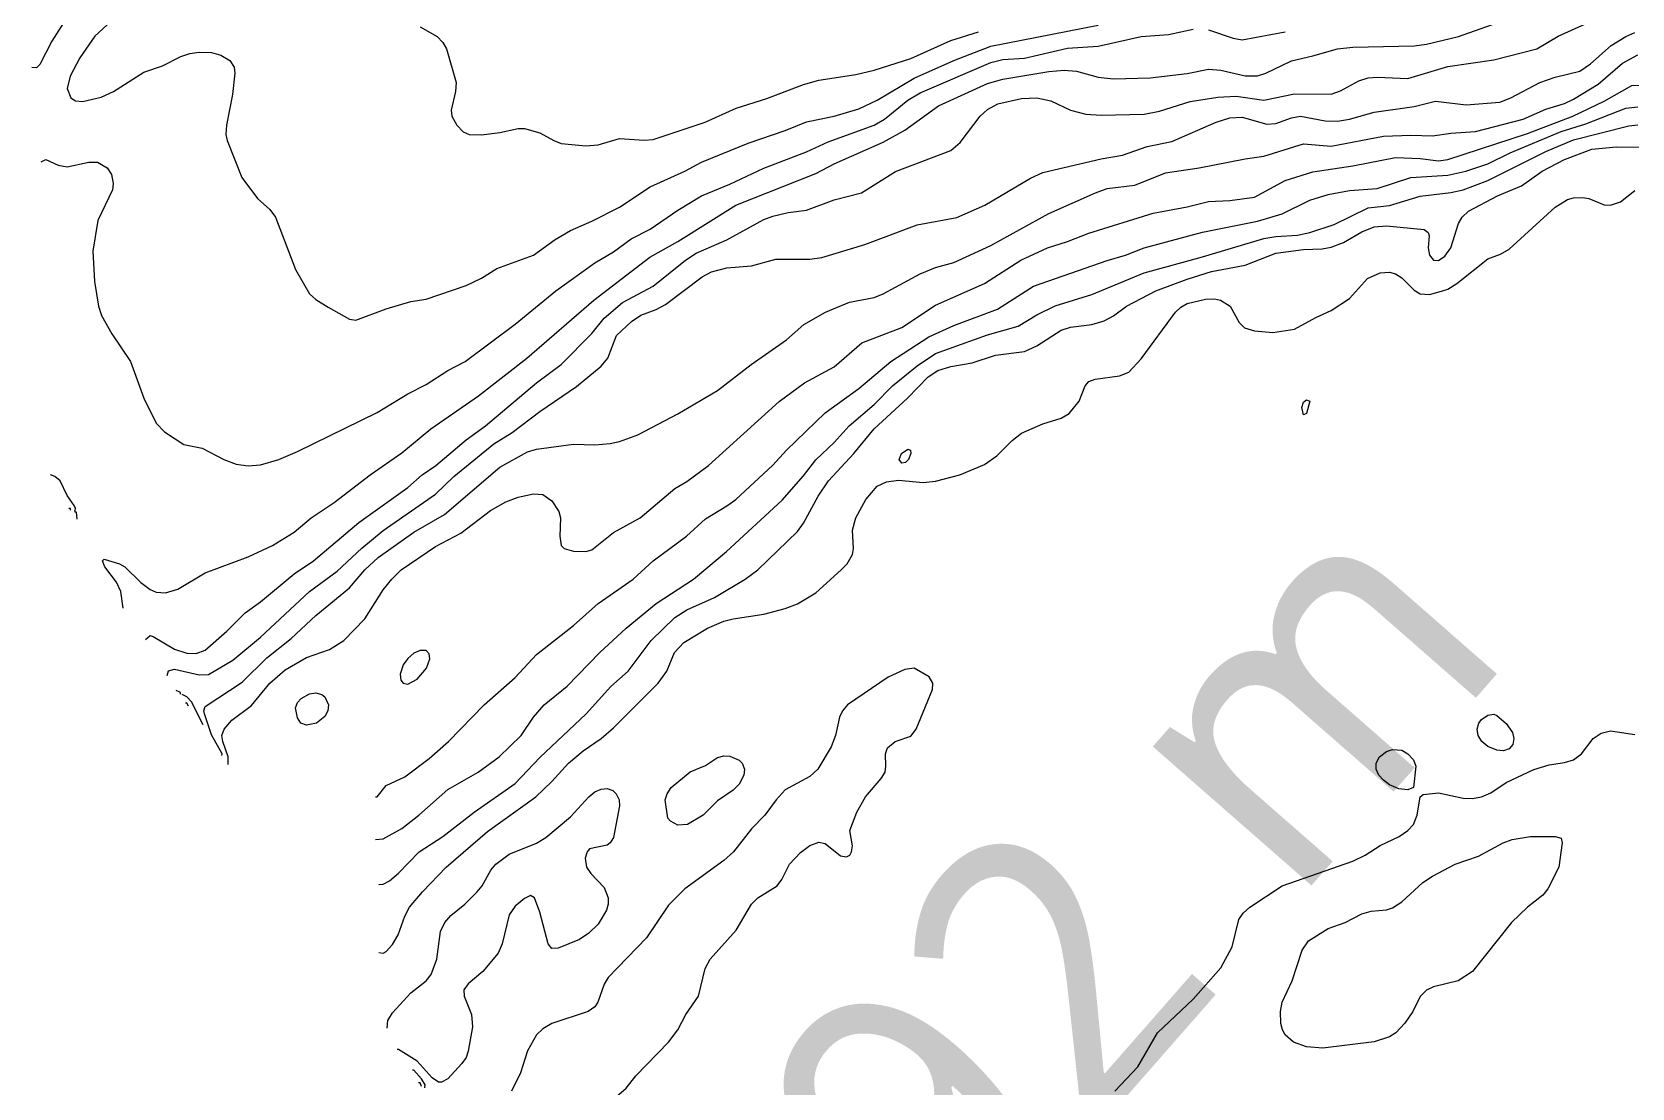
# Model space of a CAD drawing. Extents: x 474277 to 475042, y 254928 to 255625.
# Drawn here: x 474284.57 to 474324.56, y 255284.68 to 255311.09 of the extents above; entities that cross this region are included whole.
import ezdxf

# ---------------------------------------------------------------- set-up
doc = ezdxf.new("R2010")
doc.units = 0
doc.header["$MEASUREMENT"] = 0
doc.layers.add('BaseMapV2_DTM_export_MonNov09090547073261 — entities', color=1, linetype='CONTINUOUS')
doc.styles.get("Standard").update_dxf_attribs({"font": 'romans.shx'})

msp = doc.modelspace()

# ---------------------------------------------------------------- linework, layer by layer
at = {"layer": 'BaseMapV2_DTM_export_MonNov09090547073261 — entities', "color": 15, "linetype": 'Continuous', "true_color": 0xb7484b}
for points in [[(474285.525, 255311.592, 89.5), (474285.065, 255310.862, 89.5), (474284.758, 255310.274, 89.5), (474284.681, 255310.195, 89.5), (474284.566, 255310.198, 89.5)], [(474286.547, 255311.363, 89.25), (474286.138, 255310.984, 89.25), (474285.761, 255310.443, 89.25), (474285.52, 255309.983, 89.25), (474285.449, 255309.676, 89.25), (474285.533, 255309.446, 89.25), (474285.654, 255309.369, 89.25), (474285.831, 255309.352, 89.25), (474286.291, 255309.464, 89.25), (474286.603, 255309.6, 89.25), (474287.365, 255310.085, 89.25), (474287.825, 255310.244, 89.25), (474288.285, 255310.475, 89.25), (474288.515, 255310.554, 89.25), (474288.745, 255310.586, 89.25), (474289.052, 255310.575, 89.25), (474289.282, 255310.51, 89.25), (474289.512, 255310.374, 89.25), (474289.62, 255310.213, 89.25), (474289.632, 255310.06, 89.25), (474289.577, 255309.523, 89.25), (474289.428, 255308.756, 89.25), (474289.41, 255308.526, 89.25), (474289.443, 255308.373, 89.25), (474289.814, 255307.453, 89.25), (474290.202, 255306.922, 89.25), (474290.509, 255306.65, 89.25), (474290.656, 255306.456, 89.25), (474291.155, 255305.152, 89.25), (474291.498, 255304.539, 89.25), (474291.659, 255304.396, 89.25), (474291.965, 255304.209, 89.25), (474292.502, 255303.911, 89.25), (474292.656, 255303.881, 89.25), (474293.422, 255304.168, 89.25), (474294.036, 255304.347, 89.25), (474294.419, 255304.41, 89.25), (474295.416, 255304.748, 89.25), (474295.799, 255304.935, 89.25), (474296.183, 255305.178, 89.25), (474297.103, 255305.508, 89.25), (474297.64, 255305.902, 89.25), (474298.023, 255306.126, 89.25), (474298.56, 255306.358, 89.25), (474299.25, 255306.711, 89.25), (474300.016, 255307.22, 89.25), (474300.88, 255307.606, 89.25), (474301.296, 255307.836, 89.25), (474302.47, 255308.312, 89.25), (474303.39, 255308.626, 89.25), (474303.927, 255308.847, 89.25), (474304.617, 255308.982, 89.25), (474305.23, 255309.166, 89.25), (474305.691, 255309.388, 89.25), (474306.611, 255309.933, 89.25), (474307.607, 255310.38, 89.25), (474308.528, 255310.733, 89.25), (474311.211, 255311.264, 89.25)], [(474286.846, 255296.68, 89.75), (474286.787, 255297.101, 89.75), (474286.679, 255297.331, 89.75), (474286.387, 255297.715, 89.75), (474286.332, 255297.868, 89.75), (474286.368, 255297.908, 89.75), (474286.752, 255297.786, 89.75), (474286.887, 255297.715, 89.75), (474287.288, 255297.32, 89.75), (474287.518, 255297.149, 89.75), (474287.672, 255297.084, 89.75), (474287.902, 255297.068, 89.75), (474288.208, 255297.155, 89.75), (474288.898, 255297.568, 89.75), (474289.972, 255297.967, 89.75), (474290.581, 255298.251, 89.75), (474291.122, 255298.577, 89.75), (474291.542, 255298.942, 89.75), (474292.122, 255299.325, 89.75), (474293.016, 255300.015, 89.75), (474293.806, 255300.566, 89.75), (474294.533, 255301.165, 89.75), (474295.723, 255301.989, 89.75), (474296.93, 255302.929, 89.75), (474298.611, 255304.386, 89.75), (474300.005, 255305.459, 89.75), (474300.707, 255305.848, 89.75), (474302.16, 255306.763, 89.75), (474304.157, 255307.548, 89.75), (474304.617, 255307.789, 89.75), (474305.844, 255308.334, 89.75), (474306.381, 255308.633, 89.75), (474307.224, 255309.245, 89.75), (474308.451, 255309.806, 89.75), (474308.834, 255309.914, 89.75), (474309.984, 255310.103, 89.75), (474310.368, 255310.134, 89.75), (474310.674, 255310.114, 89.75), (474311.211, 255309.959, 89.75), (474311.595, 255309.916, 89.75), (474312.515, 255309.945, 89.75), (474313.435, 255310.054, 89.75), (474313.972, 255310.161, 89.75), (474314.278, 255310.137, 89.75), (474314.892, 255309.996, 89.75), (474315.198, 255309.996, 89.75), (474315.407, 255310.06, 89.75), (474316.042, 255310.372, 89.75), (474316.579, 255310.492, 89.75), (474317.192, 255310.673, 89.75), (474317.575, 255310.712, 89.75), (474319.109, 255310.743, 89.75), (474319.416, 255310.782, 89.75), (474320.217, 255310.98, 89.75), (474321.332, 255311.368, 89.75)], [(474287.403, 255295.898, 90), (474287.518, 255295.993, 90), (474287.595, 255295.972, 90), (474288.132, 255295.659, 90), (474288.438, 255295.554, 90), (474288.668, 255295.543, 90), (474288.898, 255295.627, 90), (474289.435, 255296.105, 90), (474289.896, 255296.565, 90), (474290.279, 255296.839, 90), (474291.122, 255297.539, 90), (474291.598, 255297.868, 90), (474292.732, 255298.819, 90), (474293.959, 255299.702, 90), (474294.319, 255300.015, 90), (474294.657, 255300.245, 90), (474295.416, 255300.892, 90), (474295.899, 255301.242, 90), (474297.179, 255302.312, 90), (474297.793, 255302.775, 90), (474298.56, 255303.549, 90), (474298.866, 255303.929, 90), (474299.326, 255304.328, 90), (474300.093, 255304.737, 90), (474300.9, 255305.382, 90), (474301.167, 255305.556, 90), (474301.933, 255305.894, 90), (474302.854, 255306.399, 90), (474303.084, 255306.484, 90), (474303.467, 255306.572, 90), (474303.927, 255306.632, 90), (474304.617, 255306.895, 90), (474305.302, 255307.069, 90), (474306.151, 255307.605, 90), (474307.531, 255308.127, 90), (474307.761, 255308.326, 90), (474308.263, 255308.986, 90), (474308.451, 255309.152, 90), (474308.703, 255309.293, 90), (474309.294, 255309.429, 90), (474309.678, 255309.44, 90), (474310.031, 255309.369, 90), (474310.521, 255309.139, 90), (474310.905, 255309.038, 90), (474311.288, 255309.01, 90), (474312.361, 255309.038, 90), (474312.745, 255309.109, 90), (474313.511, 255309.352, 90), (474314.202, 255309.459, 90), (474314.662, 255309.486, 90), (474315.352, 255309.386, 90), (474316.118, 255309.541, 90), (474317.039, 255309.538, 90), (474317.269, 255309.615, 90), (474317.729, 255309.865, 90), (474317.959, 255309.942, 90), (474318.189, 255309.96, 90), (474318.956, 255309.925, 90), (474319.952, 255310.227, 90), (474321.102, 255310.391, 90), (474322.176, 255310.668, 90), (474322.713, 255310.985, 90), (474323.709, 255311.435, 90)], [(474284.796, 255307.84, 89.5), (474284.911, 255307.902, 89.5), (474285.222, 255307.759, 89.5), (474285.448, 255307.72, 89.5), (474285.985, 255307.834, 89.5), (474286.201, 255307.836, 89.5), (474286.445, 255307.695, 89.5), (474286.552, 255307.529, 89.5), (474286.592, 255307.299, 89.5), (474286.575, 255307.146, 89.5), (474286.209, 255306.379, 89.5), (474286.086, 255305.612, 89.5), (474286.128, 255304.846, 89.5), (474286.226, 255304.232, 89.5), (474286.304, 255304.002, 89.5), (474286.56, 255303.542, 89.5), (474287.027, 255302.852, 89.5), (474287.364, 255301.932, 89.5), (474287.672, 255301.309, 89.5), (474287.878, 255301.088, 89.5), (474288.362, 255300.776, 89.5), (474288.822, 255300.685, 89.5), (474289.365, 255300.398, 89.5), (474289.665, 255300.28, 89.5), (474289.972, 255300.239, 89.5), (474290.279, 255300.267, 89.5), (474290.739, 255300.402, 89.5), (474291.199, 255300.598, 89.5), (474293.192, 255301.573, 89.5), (474293.959, 255302.043, 89.5), (474294.419, 255302.277, 89.5), (474294.956, 255302.624, 89.5), (474295.393, 255302.852, 89.5), (474296.643, 255303.786, 89.5), (474297.658, 255304.616, 89.5), (474298.636, 255305.32, 89.5), (474299.096, 255305.588, 89.5), (474299.543, 255305.919, 89.5), (474300.016, 255306.157, 89.5), (474300.707, 255306.635, 89.5), (474301.301, 255306.993, 89.5), (474302.01, 255307.284, 89.5), (474302.854, 255307.681, 89.5), (474303.927, 255308.093, 89.5), (474304.464, 255308.339, 89.5), (474305.614, 255308.763, 89.5), (474305.87, 255308.909, 89.5), (474306.457, 255309.381, 89.5), (474306.764, 255309.572, 89.5), (474308.528, 255310.328, 89.5), (474308.834, 255310.405, 89.5), (474309.371, 255310.435, 89.5), (474310.444, 255310.684, 89.5), (474311.211, 255310.735, 89.5), (474312.285, 255310.974, 89.5), (474312.975, 255311.026, 89.5), (474313.588, 255311.163, 89.5)], [(474287.943, 255294.993, 90.25), (474287.978, 255295.111, 90.25), (474288.132, 255295.158, 90.25), (474288.745, 255295.011, 90.25), (474288.975, 255295.025, 90.25), (474289.589, 255295.381, 90.25), (474290.28, 255295.951, 90.25), (474291.501, 255297.101, 90.25), (474292.196, 255297.603, 90.25), (474292.809, 255298.183, 90.25), (474293.346, 255298.619, 90.25), (474294.649, 255299.535, 90.25), (474295.109, 255299.976, 90.25), (474296.106, 255300.792, 90.25), (474296.566, 255301.075, 90.25), (474297.256, 255301.596, 90.25), (474298.176, 255302.223, 90.25), (474298.79, 255302.73, 90.25), (474298.958, 255302.929, 90.25), (474299.173, 255303.501, 90.25), (474299.551, 255303.849, 90.25), (474299.786, 255304.006, 90.25), (474300.17, 255304.148, 90.25), (474300.4, 255304.272, 90.25), (474301.32, 255304.97, 90.25), (474301.55, 255305.088, 90.25), (474301.933, 255305.191, 90.25), (474302.547, 255305.241, 90.25), (474303.16, 255305.411, 90.25), (474304.004, 255305.41, 90.25), (474304.31, 255305.453, 90.25), (474305.384, 255305.777, 90.25), (474306.687, 255306.264, 90.25), (474307.684, 255306.452, 90.25), (474308.384, 255306.763, 90.25), (474309.524, 255307.434, 90.25), (474309.831, 255307.579, 90.25), (474311.288, 255307.918, 90.25), (474311.825, 255308.011, 90.25), (474312.438, 255308.228, 90.25), (474313.051, 255308.35, 90.25), (474314.163, 255308.833, 90.25), (474314.508, 255308.943, 90.25), (474314.815, 255308.957, 90.25), (474315.428, 255308.787, 90.25), (474315.658, 255308.805, 90.25), (474316.042, 255308.946, 90.25), (474316.272, 255308.989, 90.25), (474316.885, 255308.87, 90.25), (474317.192, 255308.863, 90.25), (474317.499, 255308.91, 90.25), (474318.112, 255309.085, 90.25), (474319.109, 255309.223, 90.25), (474319.646, 255309.362, 90.25), (474320.412, 255309.268, 90.25), (474321.256, 255309.339, 90.25), (474321.529, 255309.446, 90.25), (474322.253, 255309.823, 90.25), (474322.636, 255309.957, 90.25), (474323.249, 255310.113, 90.25), (474323.518, 255310.29, 90.25), (474324.036, 255310.75, 90.25), (474324.4, 255310.981, 90.25), (474324.63, 255311.076, 90.25)], [(474294.266, 255311.223, 89), (474294.691, 255310.98, 89), (474294.832, 255310.826, 89), (474294.923, 255310.673, 89), (474295.168, 255309.83, 89), (474295.154, 255309.6, 89), (474295.044, 255309.139, 89), (474295.058, 255308.986, 89), (474295.186, 255308.759, 89), (474295.339, 255308.595, 89), (474295.493, 255308.529, 89), (474295.799, 255308.522, 89), (474296.259, 255308.575, 89), (474296.719, 255308.677, 89), (474296.873, 255308.677, 89), (474297.256, 255308.568, 89), (474297.605, 255308.373, 89), (474297.793, 255308.301, 89), (474298.406, 255308.244, 89), (474298.713, 255308.265, 89), (474299.25, 255308.425, 89), (474299.863, 255308.381, 89), (474300.093, 255308.402, 89), (474301.389, 255308.833, 89), (474302.163, 255309.189, 89), (474302.93, 255309.426, 89), (474303.85, 255309.776, 89), (474304.234, 255309.888, 89), (474305.154, 255310.03, 89), (474305.615, 255310.136, 89), (474306.534, 255310.428, 89), (474307.531, 255310.875, 89), (474308.221, 255311.093, 89)], [(474313.972, 255311.142, 89.5), (474314.585, 255310.932, 89.5), (474314.815, 255310.892, 89.5), (474315.888, 255311.092, 89.5)], [(474289.314, 255292.999, 90.5), (474289.319, 255293.037, 90.5), (474289.052, 255293.509, 90.5), (474288.877, 255294.034, 90.5), (474288.863, 255294.111, 90.5), (474288.898, 255294.224, 90.5), (474289.819, 255294.829, 90.5), (474290.432, 255295.441, 90.5), (474291.045, 255295.924, 90.5), (474291.659, 255296.5, 90.5), (474292.502, 255297.187, 90.5), (474292.886, 255297.643, 90.5), (474293.215, 255297.945, 90.5), (474294.112, 255298.577, 90.5), (474294.879, 255299.022, 90.5), (474296.259, 255300.207, 90.5), (474296.949, 255300.586, 90.5), (474297.179, 255300.659, 90.5), (474298.1, 255300.783, 90.5), (474298.636, 255300.766, 90.5), (474299.02, 255300.795, 90.5), (474299.25, 255300.846, 90.5), (474299.71, 255301.018, 90.5), (474300.707, 255301.54, 90.5), (474301.703, 255302.124, 90.5), (474302.538, 255302.775, 90.5), (474303.426, 255303.389, 90.5), (474303.86, 255303.772, 90.5), (474304.399, 255304.079, 90.5), (474305, 255304.33, 90.5), (474305.614, 255304.453, 90.5), (474305.844, 255304.538, 90.5), (474306.764, 255305.042, 90.5), (474307.147, 255305.201, 90.5), (474307.607, 255305.325, 90.5), (474308.528, 255305.754, 90.5), (474309.984, 255306.552, 90.5), (474311.145, 255307.069, 90.5), (474311.441, 255307.173, 90.5), (474312.131, 255307.263, 90.5), (474312.898, 255307.571, 90.5), (474313.742, 255307.689, 90.5), (474314.892, 255307.92, 90.5), (474315.352, 255307.984, 90.5), (474316.349, 255308.295, 90.5), (474317.039, 255308.232, 90.5), (474318.342, 255308.487, 90.5), (474319.032, 255308.513, 90.5), (474319.569, 255308.494, 90.5), (474320.029, 255308.561, 90.5), (474320.642, 255308.599, 90.5), (474321.833, 255308.909, 90.5), (474322.406, 255309.16, 90.5), (474322.866, 255309.303, 90.5), (474323.096, 255309.41, 90.5), (474323.709, 255309.787, 90.5), (474324.323, 255310.307, 90.5), (474324.706, 255310.52, 90.5)], [(474289.467, 255292.769, 90.75), (474289.472, 255292.961, 90.75), (474289.334, 255293.344, 90.75), (474289.314, 255293.498, 90.75), (474289.371, 255293.651, 90.75), (474289.557, 255293.881, 90.75), (474290.049, 255294.249, 90.75), (474290.512, 255294.801, 90.75), (474290.892, 255295.134, 90.75), (474291.429, 255295.443, 90.75), (474291.999, 255295.644, 90.75), (474292.356, 255295.874, 90.75), (474292.886, 255296.413, 90.75), (474293.346, 255297.135, 90.75), (474293.564, 255297.408, 90.75), (474293.797, 255297.638, 90.75), (474294.649, 255298.226, 90.75), (474295.288, 255298.558, 90.75), (474296.029, 255299.123, 90.75), (474296.413, 255299.34, 90.75), (474296.719, 255299.459, 90.75), (474297.103, 255299.54, 90.75), (474297.333, 255299.521, 90.75), (474297.563, 255299.364, 90.75), (474297.735, 255299.095, 90.75), (474297.775, 255298.942, 90.75), (474297.758, 255298.481, 90.75), (474297.796, 255298.251, 90.75), (474297.87, 255298.173, 90.75), (474298.1, 255298.107, 90.75), (474298.406, 255298.094, 90.75), (474298.56, 255298.139, 90.75), (474299.096, 255298.573, 90.75), (474299.769, 255298.942, 90.75), (474300.63, 255299.671, 90.75), (474300.937, 255299.849, 90.75), (474301.477, 255300.245, 90.75), (474303.237, 255301.849, 90.75), (474303.878, 255302.315, 90.75), (474304.617, 255302.715, 90.75), (474305.307, 255303.317, 90.75), (474306.304, 255303.7, 90.75), (474307.147, 255304.257, 90.75), (474308.374, 255304.804, 90.75), (474309.281, 255305.382, 90.75), (474309.947, 255305.689, 90.75), (474310.444, 255305.848, 90.75), (474310.981, 255306.062, 90.75), (474312.591, 255306.559, 90.75), (474313.435, 255306.714, 90.75), (474313.972, 255306.849, 90.75), (474314.508, 255306.873, 90.75), (474315.122, 255306.96, 90.75), (474315.889, 255307.376, 90.75), (474316.579, 255307.591, 90.75), (474317.575, 255307.742, 90.75), (474318.649, 255307.952, 90.75), (474319.262, 255307.926, 90.75), (474319.722, 255307.868, 90.75), (474319.952, 255307.901, 90.75), (474321.946, 255308.554, 90.75), (474323.079, 255308.986, 90.75), (474323.863, 255309.363, 90.75), (474324.553, 255309.752, 90.75), (474324.783, 255309.759, 90.75)], [(474293.154, 255291.964, 91), (474293.193, 255291.964, 91), (474293.422, 255292.244, 91), (474293.882, 255292.462, 91), (474294.496, 255292.917, 91), (474294.973, 255293.344, 91), (474295.87, 255294.264, 91), (474296.643, 255294.949, 91), (474297.179, 255295.522, 91), (474298.1, 255296.246, 91), (474298.718, 255296.795, 91), (474299.593, 255297.408, 91), (474300.088, 255297.868, 91), (474300.923, 255298.481, 91), (474301.397, 255298.916, 91), (474301.933, 255299.236, 91), (474302.155, 255299.402, 91), (474303.084, 255300.259, 91), (474303.423, 255300.628, 91), (474304.387, 255301.562, 91), (474305.23, 255302.178, 91), (474306.029, 255302.852, 91), (474306.978, 255303.465, 91), (474307.607, 255303.751, 91), (474308.696, 255304.156, 91), (474309.601, 255304.731, 91), (474311.441, 255305.373, 91), (474311.901, 255305.507, 91), (474312.361, 255305.693, 91), (474313.818, 255306.082, 91), (474315.198, 255306.358, 91), (474315.812, 255306.54, 91), (474316.502, 255306.881, 91), (474316.962, 255307.025, 91), (474317.499, 255307.123, 91), (474318.189, 255307.178, 91), (474319.032, 255307.452, 91), (474319.952, 255307.511, 91), (474320.401, 255307.606, 91), (474320.949, 255307.792, 91), (474321.514, 255308.066, 91), (474322.782, 255308.603, 91), (474323.403, 255308.794, 91), (474324.4, 255309.188, 91), (474324.706, 255309.216, 91)], [(474293.154, 255290.893, 91.25), (474293.346, 255290.913, 91.25), (474293.806, 255291.172, 91.25), (474294.231, 255291.504, 91.25), (474294.956, 255292.148, 91.25), (474295.72, 255292.577, 91.25), (474296.243, 255292.961, 91.25), (474296.792, 255293.498, 91.25), (474297.103, 255293.954, 91.25), (474297.365, 255294.264, 91.25), (474297.946, 255294.731, 91.25), (474298.76, 255295.568, 91.25), (474299.42, 255296.181, 91.25), (474300.169, 255296.795, 91.25), (474301.1, 255297.408, 91.25), (474301.921, 255298.098, 91.25), (474303.314, 255299.384, 91.25), (474303.85, 255299.989, 91.25), (474304.157, 255300.39, 91.25), (474304.617, 255300.82, 91.25), (474304.987, 255301.242, 91.25), (474305.614, 255301.778, 91.25), (474306.074, 255302.239, 91.25), (474306.687, 255302.744, 91.25), (474307.147, 255303.053, 91.25), (474308.451, 255303.514, 91.25), (474309.218, 255303.731, 91.25), (474309.678, 255304.019, 91.25), (474310.138, 255304.245, 91.25), (474311.058, 255304.529, 91.25), (474312.361, 255305.067, 91.25), (474313.818, 255305.463, 91.25), (474315.352, 255305.927, 91.25), (474315.658, 255305.979, 91.25), (474316.195, 255306.012, 91.25), (474316.502, 255306.073, 91.25), (474317.115, 255306.278, 91.25), (474317.959, 255306.691, 91.25), (474318.495, 255306.751, 91.25), (474319.262, 255306.983, 91.25), (474320.029, 255307.077, 91.25), (474320.336, 255307.143, 91.25), (474320.949, 255307.372, 91.25), (474322.406, 255308.105, 91.25), (474323.096, 255308.39, 91.25), (474324.476, 255308.743, 91.25), (474324.706, 255308.771, 91.25)], [(474293.231, 255289.771, 91.5), (474293.346, 255289.781, 91.5), (474293.499, 255289.858, 91.5), (474293.729, 255290.053, 91.5), (474294.247, 255290.584, 91.5), (474294.832, 255290.967, 91.5), (474295.615, 255291.581, 91.5), (474296.643, 255292.293, 91.5), (474297.256, 255292.943, 91.5), (474298.413, 255294.034, 91.5), (474299.03, 255294.724, 91.5), (474299.468, 255295.108, 91.5), (474300.041, 255295.874, 91.5), (474300.63, 255296.448, 91.5), (474300.936, 255296.641, 91.5), (474301.627, 255296.951, 91.5), (474302.393, 255297.405, 91.5), (474302.705, 255297.638, 91.5), (474303.697, 255298.597, 91.5), (474303.85, 255298.809, 91.5), (474304.216, 255299.478, 91.5), (474304.474, 255299.862, 91.5), (474305.107, 255300.552, 91.5), (474305.617, 255301.165, 91.5), (474306.448, 255301.932, 91.5), (474306.965, 255302.469, 91.5), (474307.21, 255302.622, 91.5), (474307.531, 255302.728, 91.5), (474308.067, 255302.812, 91.5), (474308.648, 255303.005, 91.5), (474309.371, 255303.096, 91.5), (474309.678, 255303.239, 91.5), (474310.291, 255303.636, 91.5), (474310.521, 255303.71, 91.5), (474311.058, 255303.774, 91.5), (474311.365, 255303.867, 91.5), (474311.595, 255303.988, 91.5), (474311.923, 255304.232, 91.5), (474312.657, 255304.616, 91.5), (474313.435, 255304.91, 91.5), (474314.048, 255305.096, 91.5), (474314.892, 255305.26, 91.5), (474315.658, 255305.556, 91.5), (474316.349, 255305.653, 91.5), (474316.809, 255305.666, 91.5), (474317.039, 255305.711, 91.5), (474317.345, 255305.826, 91.5), (474317.805, 255306.096, 91.5), (474318.112, 255306.215, 91.5), (474318.419, 255306.244, 91.5), (474319.359, 255306.149, 91.5), (474319.463, 255306.072, 91.5), (474319.486, 255305.996, 91.5), (474319.459, 255305.689, 91.5), (474319.492, 255305.507, 91.5), (474319.597, 255305.382, 91.5), (474319.722, 255305.372, 91.5), (474319.876, 255305.485, 91.5), (474320.028, 255305.689, 91.5), (474320.217, 255306.302, 91.5), (474320.31, 255306.456, 91.5), (474320.471, 255306.609, 91.5), (474321.198, 255306.993, 91.5), (474321.793, 255307.246, 91.5), (474322.308, 255307.606, 91.5), (474322.866, 255307.905, 91.5), (474323.556, 255308.157, 91.5), (474324.169, 255308.222, 91.5), (474324.783, 255308.208, 91.5)], [(474293.231, 255288.072, 91.75), (474293.346, 255288.053, 91.75), (474293.422, 255288.098, 91.75), (474293.576, 255288.269, 91.75), (474293.719, 255288.514, 91.75), (474293.886, 255288.974, 91.75), (474294.001, 255289.204, 91.75), (474294.324, 255289.587, 91.75), (474294.916, 255290.2, 91.75), (474295.953, 255291.097, 91.75), (474297.16, 255291.964, 91.75), (474297.559, 255292.347, 91.75), (474297.976, 255292.807, 91.75), (474298.344, 255293.114, 91.75), (474298.795, 255293.421, 91.75), (474299.096, 255293.688, 91.75), (474300.22, 255294.801, 91.75), (474300.434, 255295.108, 91.75), (474300.622, 255295.568, 91.75), (474300.86, 255295.823, 91.75), (474301.446, 255296.181, 91.75), (474301.857, 255296.354, 91.75), (474302.087, 255296.417, 91.75), (474302.854, 255296.533, 91.75), (474303.39, 255296.669, 91.75), (474303.697, 255296.786, 91.75), (474304.157, 255297.068, 91.75), (474304.794, 255297.638, 91.75), (474304.941, 255297.791, 91.75), (474305.07, 255298.021, 91.75), (474305.098, 255298.175, 91.75), (474305.074, 255298.635, 91.75), (474305.156, 255298.942, 91.75), (474305.409, 255299.402, 91.75), (474305.691, 255299.729, 91.75), (474305.921, 255299.842, 91.75), (474306.227, 255299.883, 91.75), (474306.841, 255299.824, 91.75), (474307.147, 255299.855, 91.75), (474307.757, 255300.015, 91.75), (474308.374, 255300.276, 91.75), (474308.681, 255300.49, 91.75), (474309.064, 255300.87, 91.75), (474309.294, 255301.055, 91.75), (474309.831, 255301.288, 91.75), (474310.291, 255301.436, 91.75), (474310.493, 255301.549, 91.75), (474310.74, 255301.855, 91.75), (474310.891, 255302.239, 91.75), (474310.981, 255302.345, 91.75), (474311.135, 255302.407, 91.75), (474311.748, 255302.489, 91.75), (474311.978, 255302.585, 91.75), (474312.285, 255302.916, 91.75), (474313.149, 255304.079, 91.75), (474313.281, 255304.206, 91.75), (474313.435, 255304.298, 91.75), (474313.895, 255304.405, 91.75), (474314.125, 255304.415, 91.75), (474314.274, 255304.386, 91.75), (474314.511, 255304.232, 91.75), (474314.738, 255303.822, 91.75), (474314.869, 255303.695, 91.75), (474315.122, 255303.618, 91.75), (474315.582, 255303.577, 91.75), (474316.118, 255303.654, 91.75), (474316.655, 255303.953, 91.75), (474317.039, 255304.127, 91.75), (474317.499, 255304.423, 91.75), (474317.943, 255304.922, 91.75), (474318.265, 255305.07, 91.75), (474318.495, 255305.085, 91.75), (474318.649, 255305.04, 91.75), (474318.802, 255304.942, 91.75), (474319.109, 255304.636, 91.75), (474319.262, 255304.541, 91.75), (474319.492, 255304.521, 91.75), (474319.799, 255304.605, 91.75), (474319.952, 255304.66, 91.75), (474320.182, 255304.8, 91.75), (474320.949, 255305.419, 91.75), (474321.271, 255305.536, 91.75), (474321.486, 255305.656, 91.75), (474322.636, 255306.709, 91.75), (474322.943, 255306.902, 91.75), (474323.096, 255306.944, 91.75), (474323.326, 255306.951, 91.75), (474323.479, 255306.924, 91.75), (474323.863, 255306.77, 91.75), (474324.016, 255306.763, 91.75), (474324.267, 255306.839, 91.75), (474324.63, 255307.13, 91.75)], [(474316.417, 255301.549, 92), (474316.349, 255301.516, 92), (474316.302, 255301.702, 92), (474316.349, 255301.832, 92), (474316.425, 255301.891, 92), (474316.505, 255301.855, 92), (474316.417, 255301.549, 92)], [(474306.399, 255300.322, 91.75), (474306.304, 255300.306, 91.75), (474306.241, 255300.398, 91.75), (474306.297, 255300.552, 91.75), (474306.457, 255300.658, 91.75), (474306.521, 255300.628, 91.75), (474306.533, 255300.552, 91.75), (474306.476, 255300.398, 91.75), (474306.399, 255300.322, 91.75)], [(474285.64, 255299.102, 89.5), (474285.655, 255299.172, 89.5), (474285.618, 255299.248, 89.5), (474285.448, 255299.502, 89.5), (474285.268, 255299.862, 89.5), (474285.141, 255299.974, 89.5), (474285.026, 255300.017, 89.5)], [(474285.527, 255299.133, 89.25), (474285.525, 255299.175, 89.25), (474285.486, 255299.175, 89.25)], [(474285.696, 255298.903, 89.5), (474285.678, 255299.084, 89.5), (474285.64, 255299.084, 89.5)], [(474293.959, 255294.781, 90.75), (474294.189, 255294.902, 90.75), (474294.426, 255295.184, 90.75), (474294.512, 255295.414, 90.75), (474294.496, 255295.536, 90.75), (474294.419, 255295.624, 90.75), (474294.266, 255295.621, 90.75), (474294.112, 255295.554, 90.75), (474293.959, 255295.424, 90.75), (474293.841, 255295.261, 90.75), (474293.766, 255295.031, 90.75), (474293.782, 255294.878, 90.75), (474293.843, 255294.801, 90.75), (474293.959, 255294.781, 90.75)], [(474299.173, 255284.468, 91.75), (474299.416, 255284.68, 91.75), (474299.657, 255284.986, 91.75), (474300.471, 255285.83, 91.75), (474300.707, 255286.135, 91.75), (474300.907, 255286.52, 91.75), (474301.223, 255286.98, 91.75), (474301.394, 255287.67, 91.75), (474301.515, 255287.9, 91.75), (474302.163, 255288.624, 91.75), (474302.546, 255289.28, 91.75), (474302.71, 255289.434, 91.75), (474303.193, 255289.74, 91.75), (474303.306, 255289.894, 91.75), (474303.5, 255290.277, 91.75), (474303.774, 255290.567, 91.75), (474304.004, 255290.748, 91.75), (474304.234, 255290.827, 91.75), (474304.387, 255290.794, 91.75), (474304.77, 255290.488, 91.75), (474304.924, 255290.46, 91.75), (474305.005, 255290.507, 91.75), (474305.05, 255290.584, 91.75), (474305.072, 255290.737, 91.75), (474305.01, 255291.121, 91.75), (474305.185, 255291.581, 91.75), (474305.399, 255291.964, 91.75), (474305.794, 255292.424, 91.75), (474305.888, 255292.577, 91.75), (474305.91, 255292.731, 91.75), (474305.895, 255293.037, 91.75), (474305.946, 255293.191, 91.75), (474306.144, 255293.344, 91.75), (474306.534, 255293.479, 91.75), (474306.668, 255293.651, 91.75), (474307.071, 255294.648, 91.75), (474307.085, 255294.801, 91.75), (474306.994, 255294.961, 91.75), (474306.611, 255295.176, 91.75), (474306.381, 255295.15, 91.75), (474305.967, 255294.954, 91.75), (474304.948, 255294.264, 91.75), (474304.822, 255294.111, 91.75), (474304.748, 255293.958, 91.75), (474304.648, 255293.498, 91.75), (474304.54, 255293.215, 91.75), (474304.211, 255292.654, 91.75), (474304.004, 255292.469, 91.75), (474303.39, 255292.136, 91.75), (474303.162, 255291.887, 91.75), (474302.883, 255291.504, 91.75), (474302.547, 255291.165, 91.75), (474302.099, 255290.584, 91.75), (474301.857, 255290.372, 91.75), (474300.88, 255289.664, 91.75), (474300.477, 255289.253, 91.75), (474299.924, 255288.437, 91.75), (474298.965, 255287.44, 91.75), (474298.866, 255287.273, 91.75), (474298.712, 255286.827, 91.75), (474298.636, 255286.709, 91.75), (474298.469, 255286.597, 91.75), (474297.562, 255286.29, 91.75), (474297.333, 255286.163, 91.75), (474297.179, 255286.012, 91.75), (474296.949, 255285.606, 91.75), (474296.779, 255285.063, 91.75), (474296.55, 255284.603, 91.75)], [(474288.276, 255294.533, 90.25), (474288.276, 255294.571, 90.25), (474288.17, 255294.622, 90.25)], [(474288.842, 255293.766, 90.25), (474288.552, 255294.341, 90.25), (474288.438, 255294.461, 90.25), (474288.323, 255294.522, 90.25)], [(474291.674, 255293.804, 91), (474291.429, 255293.754, 91), (474291.283, 255293.804, 91), (474291.199, 255293.937, 91), (474291.148, 255294.188, 91), (474291.199, 255294.324, 91), (474291.291, 255294.418, 91), (474291.505, 255294.538, 91), (474291.659, 255294.564, 91), (474291.812, 255294.524, 91), (474291.889, 255294.467, 91), (474291.977, 255294.264, 91), (474291.962, 255294.111, 91), (474291.889, 255293.971, 91), (474291.674, 255293.804, 91)], [(474288.475, 255294.226, 90), (474288.438, 255294.307, 90), (474288.4, 255294.307, 90)], [(474321.343, 255293.114, 92), (474321.179, 255293.127, 92), (474320.949, 255293.224, 92), (474320.805, 255293.344, 92), (474320.713, 255293.498, 92), (474320.683, 255293.651, 92), (474320.726, 255293.804, 92), (474320.796, 255293.897, 92), (474320.949, 255294.005, 92), (474321.102, 255294.031, 92), (474321.179, 255294, 92), (474321.409, 255293.792, 92), (474321.566, 255293.574, 92), (474321.601, 255293.421, 92), (474321.574, 255293.267, 92), (474321.486, 255293.163, 92), (474321.343, 255293.114, 92)], [(474311.634, 255284.603, 92), (474312.208, 255285.207, 92), (474312.697, 255286.06, 92), (474313.59, 255286.903, 92), (474314.278, 255287.687, 92), (474314.564, 255288.207, 92), (474314.726, 255288.897, 92), (474314.834, 255289.05, 92), (474315.004, 255289.204, 92), (474315.812, 255289.733, 92), (474317.579, 255290.354, 92), (474317.89, 255290.507, 92), (474318.265, 255290.742, 92), (474318.736, 255290.967, 92), (474318.95, 255291.121, 92), (474319.097, 255291.274, 92), (474319.183, 255291.504, 92), (474319.262, 255291.964, 92), (474319.339, 255292.019, 92), (474319.722, 255292.063, 92), (474320.336, 255291.926, 92), (474320.566, 255291.922, 92), (474320.796, 255291.958, 92), (474321.026, 255292.063, 92), (474321.409, 255292.324, 92), (474322.099, 255292.646, 92), (474322.483, 255292.764, 92), (474322.866, 255292.818, 92), (474323.096, 255292.889, 92), (474323.298, 255293.037, 92), (474323.584, 255293.421, 92), (474323.786, 255293.558, 92), (474324.016, 255293.609, 92), (474324.63, 255293.525, 92)], [(474300.952, 255291.274, 92), (474300.707, 255291.256, 92), (474300.522, 255291.351, 92), (474300.462, 255291.427, 92), (474300.393, 255291.887, 92), (474300.439, 255292.041, 92), (474300.542, 255292.194, 92), (474301.013, 255292.59, 92), (474301.397, 255292.749, 92), (474301.703, 255292.944, 92), (474301.857, 255292.987, 92), (474302.01, 255292.982, 92), (474302.24, 255292.883, 92), (474302.318, 255292.807, 92), (474302.377, 255292.654, 92), (474302.358, 255292.501, 92), (474302.24, 255292.278, 92), (474302.087, 255292.125, 92), (474301.703, 255291.859, 92), (474301.344, 255291.504, 92), (474300.952, 255291.274, 92)], [(474319.092, 255292.194, 92), (474318.956, 255292.141, 92), (474318.725, 255292.161, 92), (474318.495, 255292.263, 92), (474318.342, 255292.375, 92), (474318.229, 255292.501, 92), (474318.162, 255292.654, 92), (474318.163, 255292.807, 92), (474318.246, 255292.961, 92), (474318.419, 255293.097, 92), (474318.572, 255293.148, 92), (474318.802, 255293.127, 92), (474318.956, 255293.037, 92), (474319.096, 255292.884, 92), (474319.153, 255292.731, 92), (474319.092, 255292.194, 92)], [(474293.444, 255286.175, 92), (474293.456, 255286.367, 92), (474293.576, 255286.556, 92), (474294.032, 255287.057, 92), (474294.418, 255287.363, 92), (474294.547, 255287.517, 92), (474294.685, 255287.9, 92), (474294.774, 255288.59, 92), (474294.881, 255288.82, 92), (474295.033, 255288.992, 92), (474295.388, 255289.28, 92), (474295.689, 255289.587, 92), (474295.814, 255289.74, 92), (474296.032, 255290.124, 92), (474296.162, 255290.277, 92), (474296.489, 255290.527, 92), (474297.179, 255290.804, 92), (474297.409, 255290.942, 92), (474298.023, 255291.462, 92), (474298.483, 255291.96, 92), (474298.636, 255292.087, 92), (474298.79, 255292.155, 92), (474298.943, 255292.167, 92), (474299.082, 255292.117, 92), (474299.168, 255292.041, 92), (474299.241, 255291.887, 92), (474299.254, 255291.734, 92), (474299.096, 255290.943, 92), (474299.02, 255290.814, 92), (474298.943, 255290.755, 92), (474298.504, 255290.66, 92), (474298.441, 255290.584, 92), (474298.394, 255290.43, 92), (474298.429, 255290.2, 92), (474298.535, 255290.047, 92), (474298.866, 255289.695, 92), (474298.965, 255289.434, 92), (474298.965, 255289.28, 92), (474298.922, 255289.127, 92), (474298.713, 255288.775, 92), (474298.483, 255288.55, 92), (474298.253, 255288.395, 92), (474297.716, 255288.179, 92), (474297.563, 255288.171, 92), (474297.471, 255288.284, 92), (474297.256, 255289.077, 92), (474297.122, 255289.434, 92), (474297.026, 255289.491, 92), (474296.873, 255289.421, 92), (474296.643, 255289.23, 92), (474296.489, 255289.009, 92), (474296.321, 255288.284, 92), (474296.22, 255288.054, 92), (474295.832, 255287.593, 92), (474295.467, 255287.287, 92), (474295.358, 255287.133, 92), (474295.369, 255286.98, 92), (474295.548, 255286.52, 92), (474295.576, 255286.213, 92), (474295.471, 255285.6, 92), (474295.414, 255285.447, 92), (474295.31, 255285.293, 92), (474294.956, 255284.909, 92), (474294.803, 255284.828, 92), (474294.726, 255284.83, 92), (474294.572, 255284.935, 92), (474294.189, 255285.35, 92), (474293.729, 255285.645, 92), (474293.691, 255285.645, 92)], [(474316.828, 255285.677, 92.25), (474316.425, 255285.711, 92.25), (474316.092, 255285.83, 92.25), (474315.888, 255286.009, 92.25), (474315.817, 255286.137, 92.25), (474315.777, 255286.29, 92.25), (474315.767, 255286.597, 92.25), (474315.809, 255286.827, 92.25), (474316.06, 255287.363, 92.25), (474316.312, 255288.13, 92.25), (474316.469, 255288.36, 92.25), (474316.962, 255288.666, 92.25), (474317.387, 255288.82, 92.25), (474317.805, 255289.038, 92.25), (474318.035, 255289.101, 92.25), (474318.419, 255289.139, 92.25), (474318.572, 255289.19, 92.25), (474318.802, 255289.339, 92.25), (474319.328, 255289.817, 92.25), (474319.569, 255289.982, 92.25), (474320.14, 255290.277, 92.25), (474320.719, 255290.48, 92.25), (474321.335, 255290.814, 92.25), (474321.562, 255290.894, 92.25), (474322.023, 255290.968, 92.25), (474322.636, 255290.969, 92.25), (474322.789, 255290.927, 92.25), (474322.814, 255290.814, 92.25), (474322.729, 255290.2, 92.25), (474322.456, 255289.664, 92.25), (474322.329, 255289.506, 92.25), (474321.946, 255289.2, 92.25), (474321.547, 255288.82, 92.25), (474320.566, 255287.591, 92.25), (474320.208, 255287.363, 92.25), (474319.598, 255287.21, 92.25), (474319.416, 255287.129, 92.25), (474319.262, 255286.972, 92.25), (474319.08, 255286.597, 92.25), (474318.879, 255286.299, 92.25), (474318.65, 255286.06, 92.25), (474318.495, 255285.956, 92.25), (474318.112, 255285.837, 92.25), (474316.828, 255285.677, 92.25)], [(474294.381, 255284.682, 91.75), (474294.395, 255284.756, 91.75), (474294.301, 255284.91, 91.75), (474294.112, 255285.124, 91.75), (474294.074, 255285.124, 91.75)], [(474294.298, 255284.718, 91.5), (474294.266, 255284.81, 91.5), (474294.227, 255284.81, 91.5)]]:
    msp.add_polyline3d(points, dxfattribs=at)

# ---------------------------------------------------------------- texts
at = {"layer": 'BaseMapV2_DTM_export_MonNov09090547073261 — entities', "color": 250, "true_color": 0x323232, "insert": (474307.642, 255279.436), "char_height": 0.2, "width": 17.61571, "attachment_point": 7, "rotation": 48.7755}
msp.add_mtext('\\fOpen Sans|i0|b0;\\H7.02279;92\\~m', dxfattribs=at)

doc.saveas('drawing.dxf')
